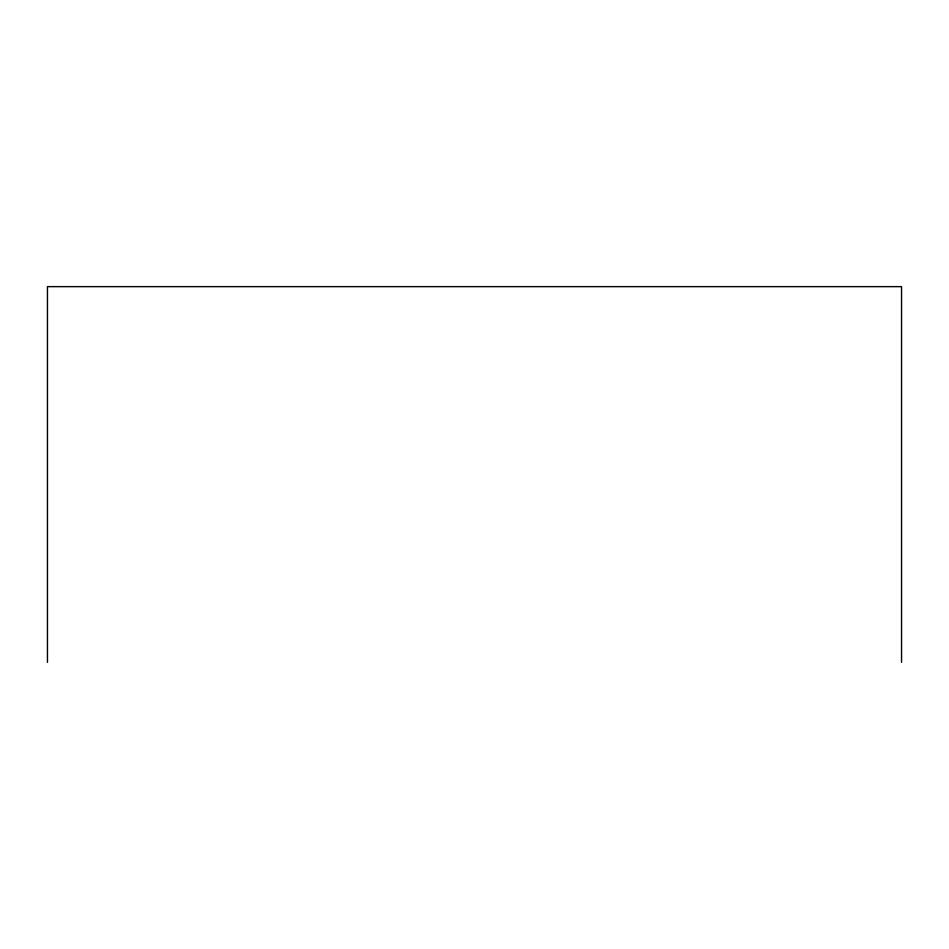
<?xml version="1.0" encoding="UTF-8"?>
<svg xmlns="http://www.w3.org/2000/svg" width="949" height="949" viewBox="0 0 949 949"><rect width="100%" height="100%" fill="white"/><g stroke="black" fill="none" stroke-linecap="round" stroke-linejoin="round"><path stroke-width="1.42" d="M901.55 662.355L901.55 286.645L47.45 286.645L47.45 662.355"/></g></svg>
